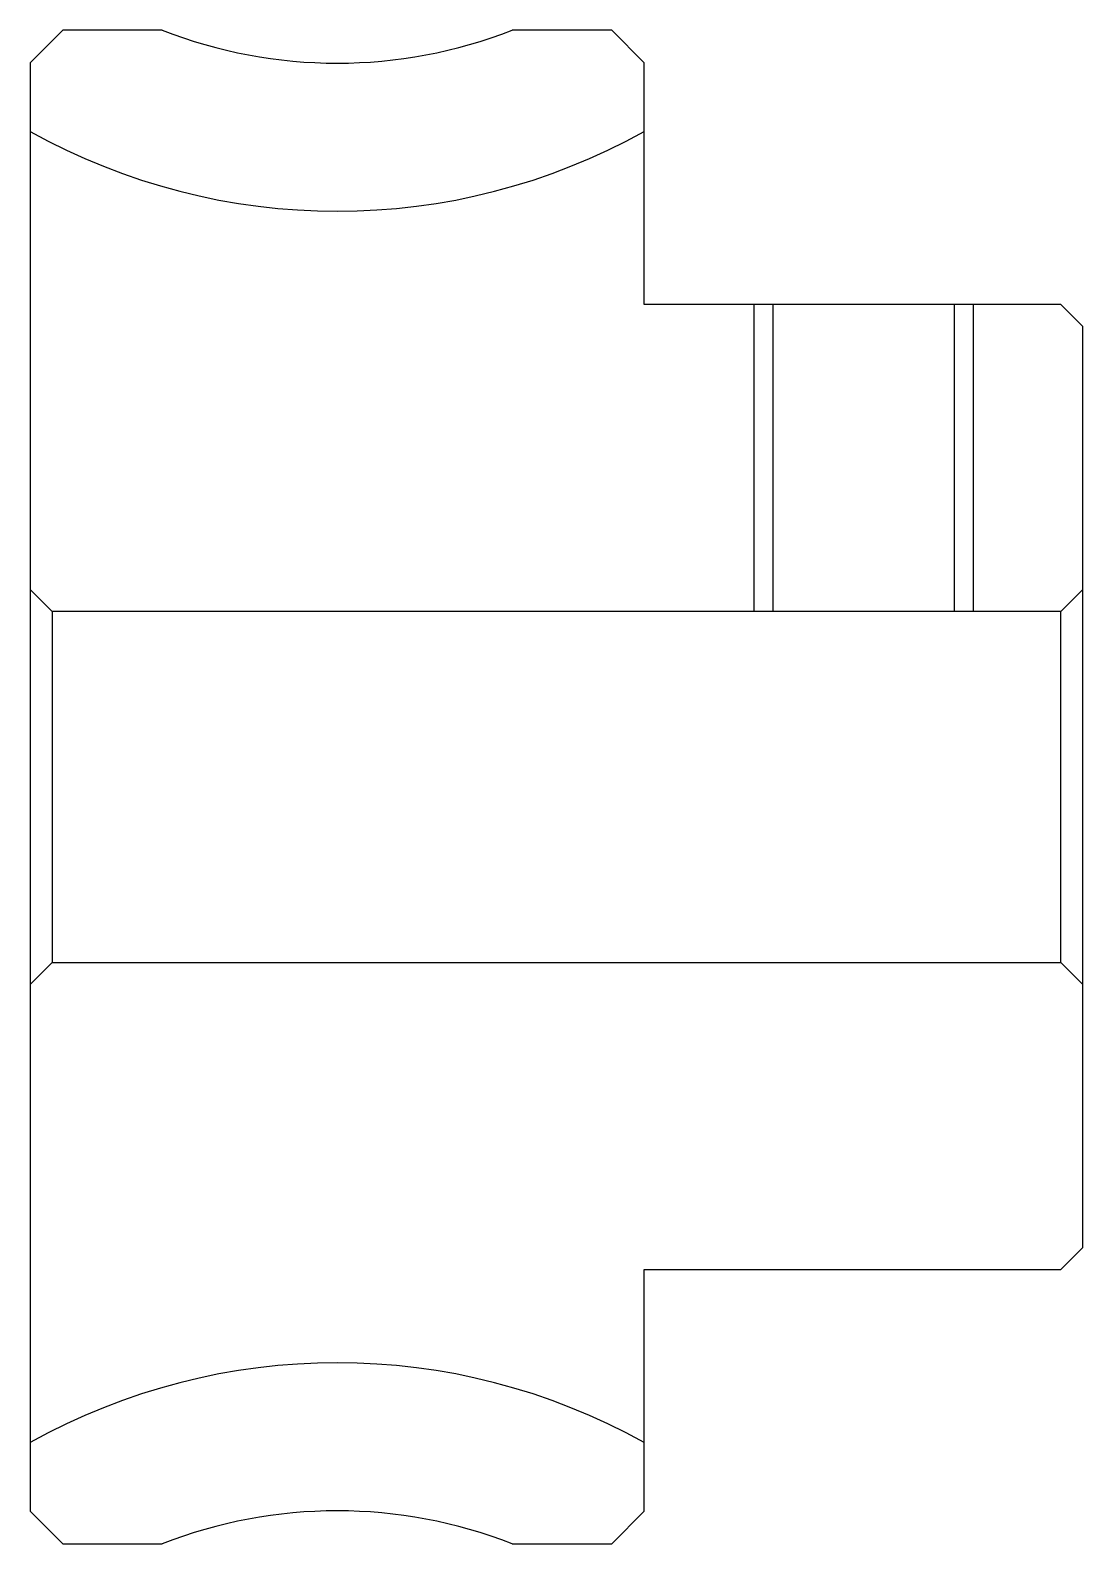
# Model space of a CAD drawing. Header units: metres. Extents: x 52.7 to 150.6, y 44 to 78.5.
# Drawn here: x 52.68 to 76.68, y 43.96 to 78.46 of the extents above.
import ezdxf

# ---------------------------------------------------------------- set-up
doc = ezdxf.new("R2010")
doc.units = ezdxf.units.M

msp = doc.modelspace()

# ---------------------------------------------------------------- linework, layer by layer
at = {"color": 4}
for p, q in [((76.677414, 65.709671), (76.177414, 65.209671)), ((52.677414, 56.709675), (53.177414, 57.209675)), ((76.677414, 56.709675), (76.177414, 57.209675))]:
    msp.add_line(p, q, dxfattribs=at)
for points in [[(55.685234, 78.459671), (53.41935, 78.459671), (52.677414, 77.717743), (52.677414, 56.709675)], [(66.677414, 72.209671), (66.677414, 77.717743), (65.935478, 78.459671), (63.669594, 78.459671)], [(66.677414, 50.209675), (76.177414, 50.209675), (76.677414, 50.709675), (76.677414, 71.709671), (76.177414, 72.209671), (66.677414, 72.209671)], [(69.177414, 72.209671), (69.177414, 65.209671)], [(69.612411, 72.209671), (69.612411, 65.209671)], [(73.742416, 72.209671), (73.742416, 65.209671)], [(74.177414, 72.209671), (74.177414, 65.209671)], [(52.677414, 65.709671), (53.177414, 65.209671), (53.177414, 57.209675), (76.177414, 57.209675), (76.177414, 65.209671), (53.177414, 65.209671)], [(52.677414, 56.709675), (52.677414, 44.701611), (53.41935, 43.959675), (55.685234, 43.959675)], [(63.669594, 43.959675), (65.935478, 43.959675), (66.677414, 44.701611), (66.677414, 50.209675)]]:
    msp.add_lwpolyline(points, dxfattribs=at)
for centre, radius, start, end in [((59.677414, 88.709671), 11, 248.7200341, 291.2799659), ((59.677414, 88.709671), 14.375, 240.859262, 299.140738), ((59.677414, 33.709675), 14.375, 60.859262, 119.140738), ((59.677414, 33.709675), 11, 68.7200341, 111.2799659)]:
    msp.add_arc(centre, radius, start, end, dxfattribs=at)

doc.saveas('drawing.dxf')
